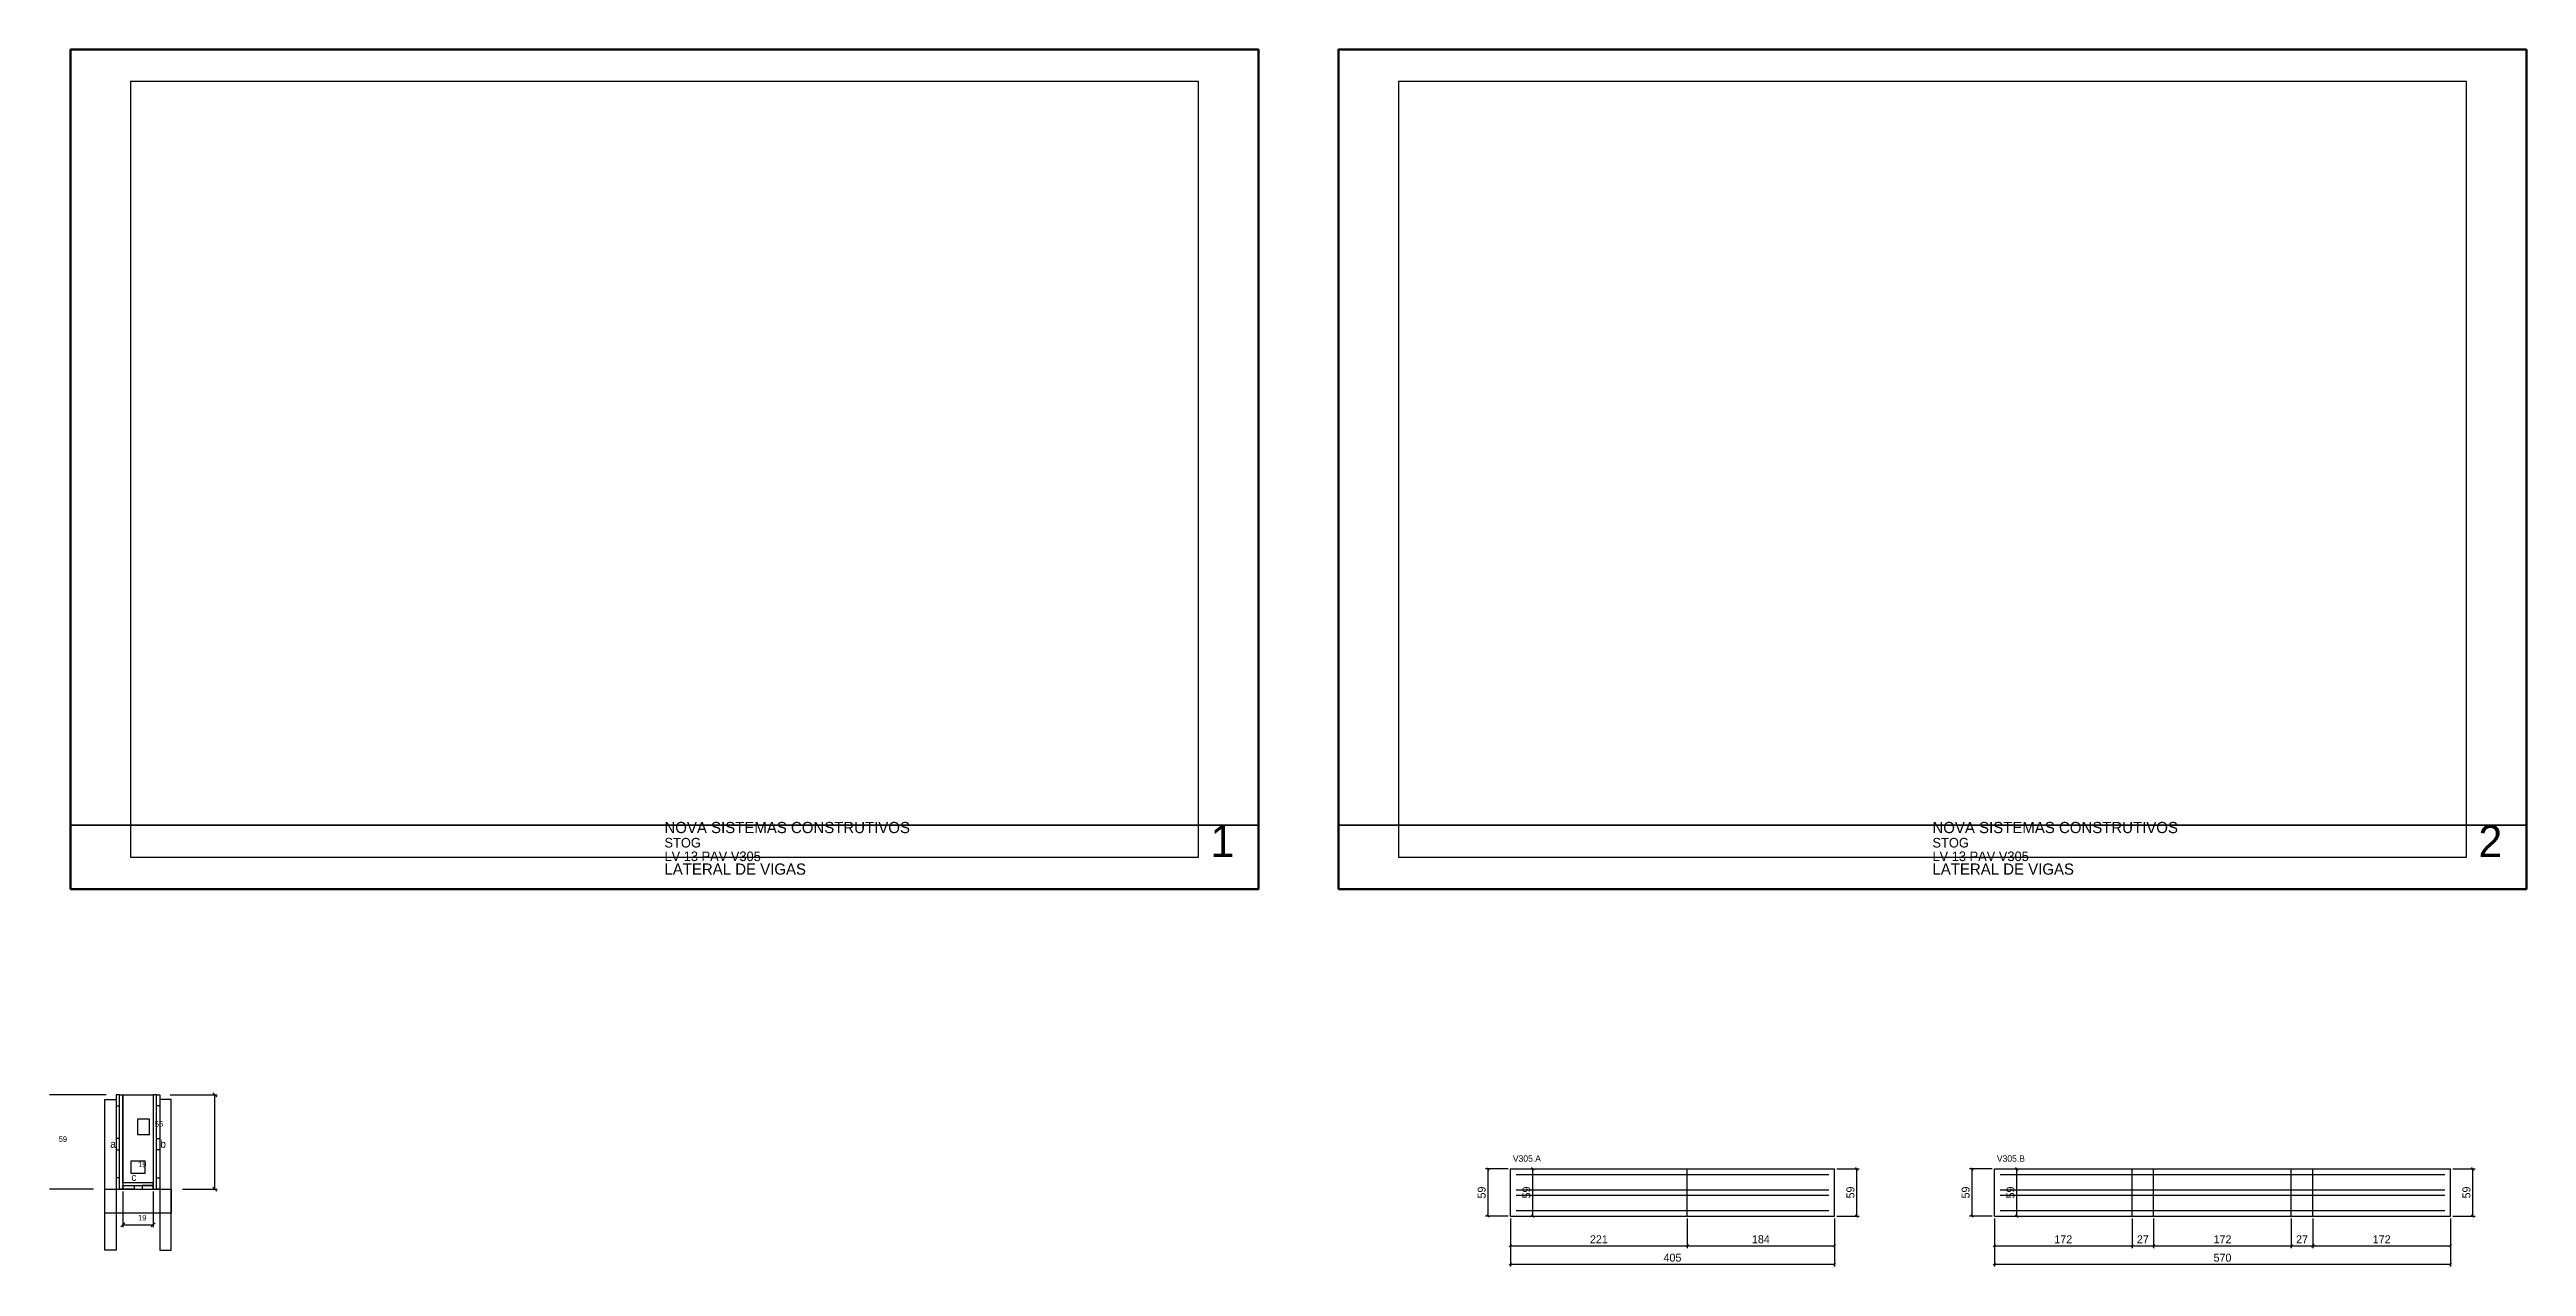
# Model space of a CAD drawing. Extents: x -9000 to 3070, y -272 to 1250.
# Drawn here: x -26 to 3070, y -272 to 1250 of the extents above.
import ezdxf

# ---------------------------------------------------------------- set-up
doc = ezdxf.new("R2010")
doc.units = 0
for name, color, linetype in [('CARIMBO', 255, 'Continuous'), ('CONCRETO', 251, 'Continuous'), ('COTA', 241, 'Continuous'), ('Cota Seção (2x)', 241, 'Continuous'), ('detalhes', 7, 'Continuous'), ('Folhas', 255, 'Continuous'), ('Madeira', 126, 'Continuous'), ('NOMENCLATURA', 7, 'Continuous'), ('Painéis', 200, 'Continuous'), ('SARR_2.2x7', 40, 'Continuous'), ('SARR_3.5x7', 81, 'Continuous')]:
    doc.layers.add(name, color=color, linetype=linetype)
doc.dimstyles.new('PAINEL', dxfattribs={"dimtxt": 10, "dimasz": 3, "dimexe": 3, "dimexo": 3, "dimgap": 3, "dimtad": 1, "dimblk": 'OBLIQUE', "dimblk1": 'OBLIQUE', "dimcen": 2.5, "dimclrd": 4, "dimclre": 4, "dimclrt": 240, "dimazin": 3, "dimtfac": 1, "dimtmove": 0, "dimatfit": 3})

# ---------------------------------------------------------------- blocks, each defined once
blk = doc.blocks.new('_OBLIQUE')
at = {"color": 0, "linetype": 'BYBLOCK'}
blk.add_line((-0.5, -0.5), (0.5, 0.5), dxfattribs=at)

msp = doc.modelspace()

# ---------------------------------------------------------------- linework, layer by layer
at = {"layer": 'CARIMBO', "lineweight": 35}
for p, q in [((0, 280), (1485, 280)), ((1585, 280), (3070, 280))]:
    msp.add_line(p, q, dxfattribs=at)
at = {"layer": 'CONCRETO', "color": 251}
msp.add_lwpolyline([(65.5, -57.25), (103.5, -57.25), (103.5, -85.25), (103.5, -167.25), (65.5, -167.25), (65.5, -57.25)], dxfattribs=at)
at = {"layer": 'COTA', "color": 4}
for p, q in [((44.5, -57.25), (-26.157, -57.25)), ((124.5, -57.25), (183.372, -57.25)), ((180.372, -175.25), (180.372, -57.25)), ((28.9, -175.25), (-26.157, -175.25)), ((65.5, -178.25), (65.5, -222.977)), ((103.5, -178.25), (103.5, -222.977)), ((140.1, -175.25), (183.372, -175.25)), ((65.5, -219.977), (103.5, -219.977))]:
    msp.add_line(p, q, dxfattribs=at)
at = {"layer": 'COTA'}
for points in [[(182.872, -59.75), (177.872, -54.75)], [(177.872, -172.75), (182.872, -177.75)], [(68, -217.477), (63, -222.477)], [(101, -222.477), (106, -217.477)]]:
    msp.add_lwpolyline(points, dxfattribs=at)
at = {"layer": 'Cota Seção (2x)', "color": 180}
for p, q in [((84, -87.583), (84, -106.917)), ((99, -87.583), (84, -87.583)), ((99, -106.917), (99, -87.583)), ((84, -106.917), (99, -106.917)), ((75.5, -140.25), (75.5, -155.25)), ((93.5, -140.25), (75.5, -140.25)), ((93.5, -155.25), (93.5, -140.25)), ((75.5, -155.25), (93.5, -155.25))]:
    msp.add_line(p, q, dxfattribs=at)
at = {"layer": 'Folhas', "lineweight": 50}
for points in [[(0, 200), (1485, 200), (1485, 1250), (0, 1250)], [(1585, 200), (3070, 200), (3070, 1250), (1585, 1250)]]:
    msp.add_lwpolyline(points, close=True, dxfattribs=at)
at = {"layer": 'Folhas', "lineweight": 25}
for points in [[(75, 240), (1410, 240), (1410, 1210), (75, 1210)], [(1660, 240), (2995, 240), (2995, 1210), (1660, 1210)]]:
    msp.add_lwpolyline(points, close=True, dxfattribs=at)
at = {"layer": 'Madeira', "color": 126}
for points in [[(57.1, -71.25), (61.5, -71.25), (61.5, -57.25), (57.1, -57.25), (57.1, -71.25)], [(111.9, -71.25), (107.5, -71.25), (107.5, -57.25), (111.9, -57.25), (111.9, -71.25)], [(57.1, -126.108), (61.5, -126.108), (61.5, -112.108), (57.1, -112.108), (57.1, -126.108)], [(111.9, -126.108), (107.5, -126.108), (107.5, -112.108), (111.9, -112.108), (111.9, -126.108)], [(57.1, -175.25), (61.5, -175.25), (61.5, -161.25), (57.1, -161.25), (57.1, -175.25)], [(65.5, -175.25), (65.5, -170.85), (79.5, -170.85), (79.5, -175.25), (65.5, -175.25)], [(103.5, -175.25), (103.5, -170.85), (89.5, -170.85), (89.5, -175.25), (103.5, -175.25)], [(111.9, -175.25), (107.5, -175.25), (107.5, -161.25), (111.9, -161.25), (111.9, -175.25)]]:
    msp.add_lwpolyline(points, dxfattribs=at)
at = {"layer": 'Painéis'}
for p, q in [((1800, -150), (2021, -150)), ((1800, -209), (1800, -150)), ((2021, -209), (2021, -150)), ((2021, -209), (2021, -150)), ((2021, -150), (2205, -150)), ((2021, -209), (2021, -150)), ((2205, -209), (2205, -150)), ((2405, -150), (2577, -150)), ((2405, -209), (2405, -150)), ((2577, -209), (2577, -150)), ((2577, -209), (2577, -150)), ((2577, -150), (2604, -150)), ((2577, -209), (2577, -150)), ((2604, -209), (2604, -150)), ((2604, -209), (2604, -150)), ((2604, -150), (2776, -150)), ((2604, -209), (2604, -150)), ((2776, -209), (2776, -150)), ((2776, -209), (2776, -150)), ((2776, -150), (2803, -150)), ((2776, -209), (2776, -150)), ((2803, -209), (2803, -150)), ((2803, -209), (2803, -150)), ((2803, -150), (2975, -150)), ((2803, -209), (2803, -150)), ((2975, -209), (2975, -150)), ((1800, -209), (2021, -209)), ((2021, -209), (2205, -209)), ((2405, -209), (2577, -209)), ((2577, -209), (2604, -209)), ((2604, -209), (2776, -209)), ((2776, -209), (2803, -209)), ((2803, -209), (2975, -209))]:
    msp.add_line(p, q, dxfattribs=at)
at = {"layer": 'Painéis', "color": 200}
for points in [[(61.5, -57.25), (65.5, -57.25), (65.5, -175.25), (61.5, -175.25), (61.5, -57.25)], [(107.5, -57.25), (103.5, -57.25), (103.5, -175.25), (107.5, -175.25), (107.5, -57.25)], [(103.5, -170.85), (103.5, -167.25), (65.5, -167.25), (65.5, -170.85), (103.5, -170.85)]]:
    msp.add_lwpolyline(points, dxfattribs=at)
at = {"layer": 'SARR_2.2x7'}
for points in [[(1807, -157), (2021, -157)], [(1807, -157), (2021, -157)], [(1807, -176), (2021, -176)], [(1807, -176), (2021, -176)], [(1807, -183), (2021, -183)], [(1807, -183), (2021, -183)], [(2021, -157), (2198, -157)], [(2021, -157), (2198, -157)], [(2021, -176), (2198, -176)], [(2021, -176), (2198, -176)], [(2021, -183), (2198, -183)], [(2021, -183), (2198, -183)], [(2412, -157), (2577, -157)], [(2412, -157), (2577, -157)], [(2412, -176), (2577, -176)], [(2412, -176), (2577, -176)], [(2412, -183), (2577, -183)], [(2412, -183), (2577, -183)], [(2577, -157), (2604, -157)], [(2577, -157), (2604, -157)], [(2577, -176), (2604, -176)], [(2577, -176), (2604, -176)], [(2577, -183), (2604, -183)], [(2577, -183), (2604, -183)], [(2604, -157), (2776, -157)], [(2604, -157), (2776, -157)], [(2604, -176), (2776, -176)], [(2604, -176), (2776, -176)], [(2604, -183), (2776, -183)], [(2604, -183), (2776, -183)], [(2776, -157), (2803, -157)], [(2776, -157), (2803, -157)], [(2776, -176), (2803, -176)], [(2776, -176), (2803, -176)], [(2776, -183), (2803, -183)], [(2776, -183), (2803, -183)], [(2803, -157), (2968, -157)], [(2803, -157), (2968, -157)], [(2803, -176), (2968, -176)], [(2803, -176), (2968, -176)], [(2803, -183), (2968, -183)], [(2803, -183), (2968, -183)], [(1807, -202), (2021, -202)], [(1807, -202), (2021, -202)], [(2021, -202), (2198, -202)], [(2021, -202), (2198, -202)], [(2412, -202), (2577, -202)], [(2412, -202), (2577, -202)], [(2577, -202), (2604, -202)], [(2577, -202), (2604, -202)], [(2604, -202), (2776, -202)], [(2604, -202), (2776, -202)], [(2776, -202), (2803, -202)], [(2776, -202), (2803, -202)], [(2803, -202), (2968, -202)], [(2803, -202), (2968, -202)]]:
    msp.add_lwpolyline(points, dxfattribs=at)
at = {"layer": 'SARR_3.5x7', "color": 81}
for points in [[(43.1, -63.25), (57.1, -63.25), (57.1, -251.728), (43.1, -251.728), (43.1, -63.25)], [(125.9, -63.25), (111.9, -63.25), (111.9, -251.728), (125.9, -251.728), (125.9, -63.25)], [(43.1, -175.25), (125.9, -175.25), (125.9, -205.308), (43.1, -205.308), (43.1, -175.25)]]:
    msp.add_lwpolyline(points, dxfattribs=at)

# ---------------------------------------------------------------- texts
at = {"layer": 'CARIMBO'}
for s, height, p in [('NOVA SISTEMAS CONSTRUTIVOS', 14, (742.5, 270)), ('1', 40, (1425, 240)), ('NOVA SISTEMAS CONSTRUTIVOS', 14, (2327.5, 270)), ('2', 40, (3010, 240)), ('STOG', 12, (742.5, 252)), ('STOG', 12, (2327.5, 252)), ('LV 13 PAV V305', 12, (742.5, 235)), ('LATERAL DE VIGAS', 14, (742.5, 218)), ('LV 13 PAV V305', 12, (2327.5, 235)), ('LATERAL DE VIGAS', 14, (2327.5, 218))]:
    msp.add_text(s, height=height, dxfattribs=at).set_placement(p)
at = {"layer": 'COTA', "color": 1}
for s, p in [('59', (-14.657, -116.25)), ('19', (84.5, -214.477))]:
    msp.add_text(s, height=7, dxfattribs=at).set_placement(p)
at = {"layer": 'Cota Seção (2x)', "color": 1}
for s, p in [('55', (105.5, -97.25)), ('19', (84.5, -147.75))]:
    msp.add_text(s, height=7, dxfattribs=at).set_placement(p)
at = {"layer": 'detalhes', "color": 4}
for s, p in [('a', (49.671, -123.579)), ('b', (112.214, -123.59)), ('c', (76.1, -165.014))]:
    msp.add_text(s, height=9.6, dxfattribs=at).set_placement(p)
at = {"layer": 'NOMENCLATURA'}
for s, p in [('V305.A', (1803, -141)), ('V305.B', (2408, -141))]:
    msp.add_text(s, height=8, dxfattribs=at).set_placement(p)

# ---------------------------------------------------------------- dimensions: what is measured, and where the dimension line sits
at = {"layer": 'COTA'}
for base, p1, p2 in [((1772, -209), (1800, -209), (1800, -150)), ((1828, -209), (1800, -209), (1800, -150)), ((2233, -209), (2205, -209), (2205, -150)), ((2233, -209), (2205, -209), (2205, -150)), ((2377, -209), (2405, -209), (2405, -150)), ((2433, -209), (2405, -209), (2405, -150)), ((3003, -209), (2975, -209), (2975, -150)), ((3003, -209), (2975, -209), (2975, -150))]:
    msp.add_linear_dim(base=base, p1=p1, p2=p2, angle=90, dimstyle='PAINEL', dxfattribs=at).render()
for base, p1, p2 in [((1800, -246), (1800, -209), (2021, -209)), ((1800, -269), (1800, -209), (2205, -209)), ((2021, -246), (2021, -209), (2205, -209)), ((2405, -246), (2405, -209), (2577, -209)), ((2405, -269), (2405, -209), (2975, -209)), ((2577, -246), (2577, -209), (2604, -209)), ((2604, -246), (2604, -209), (2776, -209)), ((2776, -246), (2776, -209), (2803, -209)), ((2803, -246), (2803, -209), (2975, -209))]:
    msp.add_linear_dim(base=base, p1=p1, p2=p2, dimstyle='PAINEL', dxfattribs=at).render()

doc.saveas('drawing.dxf')
